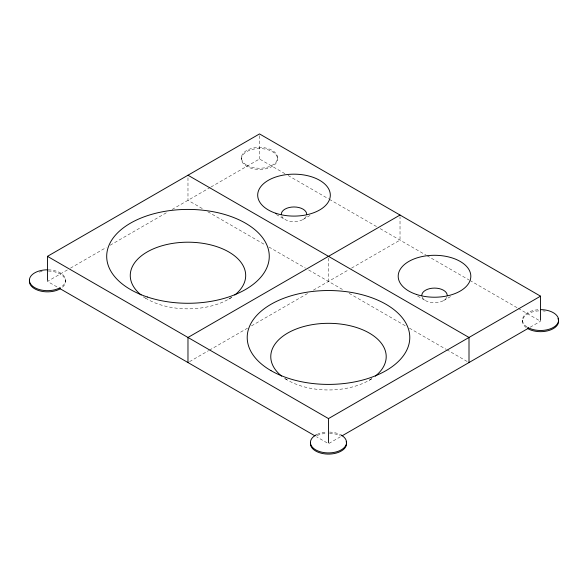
<?xml version="1.0" encoding="UTF-8"?>
<svg xmlns="http://www.w3.org/2000/svg" width="588" height="588" viewBox="0 0 588 588"><rect width="100%" height="100%" fill="white"/><g stroke="black" fill="none" stroke-linecap="round" stroke-linejoin="round"><path stroke-width="0.44" stroke-dasharray="2.94 2.21" d="M67.311 269.958L47.466 281.417L57.786 287.378M70.487 268.128L106.207 247.504M110.177 245.211L168.131 211.754M172.1 209.46L210.232 187.447M211.026 186.984L259.514 158.995L284.915 173.666M189.564 361.627L208.615 350.624M209.409 350.169L247.519 328.17M251.488 325.877L307.847 293.339M313.404 290.127L348.361 269.951M351.536 268.113L400.024 240.117L400.024 216.832M340.401 436.796L328.486 443.668L316.579 436.796M530.2 327.207L540.534 321.246M228.791 299.079L232.76 296.808M369.301 380.208L372.476 378.385M302.989 219.493L311.728 214.502M443.499 300.622L451.444 296.08M276.272 214.502L285.011 219.493M417.576 296.08L425.528 300.622M143.193 296.808L147.162 299.079M284.504 378.385L287.679 380.208M288.091 175.496L328.574 198.869M329.368 199.332L377.004 226.828M380.179 228.659L426.219 255.243M427.013 255.706L469.092 279.991M469.885 280.454L517.514 307.95M518.307 308.413L539.74 320.783M202.265 208.542L187.976 200.295L187.976 177.01M207.821 211.754L264.982 244.755M268.951 247.048L305.466 268.128M308.641 269.958L343.576 290.127M349.132 293.339L405.492 325.877M409.461 328.17L445.983 349.25M446.777 349.713L467.416 361.627M522.467 320.063L522.467 321.246M328.486 258.132L328.486 281.417M277.573 157.819L277.573 158.995A18.066 10.43 0 0 1 250.481 168.028A18.066 10.43 0 0 1 250.481 149.962A18.066 10.43 0 0 1 277.573 158.995M259.514 135.71L259.514 158.995M241.447 157.819L241.447 158.995M65.533 280.241L65.533 281.417M48.245 271.002A18.066 10.43 0 0 1 64.077 277.323A18.066 10.43 0 0 1 61.042 288.296M39.256 272.126A18.066 10.43 0 0 1 42.792 271.347M526.201 327.589A18.066 10.43 0 0 1 524.165 316.836A18.066 10.43 0 0 1 539.755 310.824M542.893 310.905A18.066 10.43 0 0 1 545.208 311.17M317.197 435.524A18.066 10.43 0 0 1 327.178 433.268M329.537 433.253A18.066 10.43 0 0 1 339.938 435.598M526.958 326.943A18.066 10.43 0 0 1 523.923 315.969A18.066 10.43 0 0 1 539.755 309.641M317.197 434.348A18.066 10.43 0 0 1 327.178 432.084M329.537 432.077A18.066 10.43 0 0 1 339.938 434.422M48.245 269.819A18.066 10.43 0 0 1 64.077 276.139A18.066 10.43 0 0 1 61.042 287.12M446.784 297.33A12.708 7.335 0 0 1 432.856 302.702A12.708 7.335 0 0 1 421.802 295.433M306.274 216.208A12.708 7.335 0 0 1 294 221.647A12.708 7.335 0 0 1 281.726 216.208M371.682 378.745A57.72 33.325 0 0 1 285.298 378.745M231.929 297.116A57.72 33.325 0 0 1 144.788 297.624M246.739 165.191A18.066 10.43 0 0 0 276.963 160.517A18.066 10.43 0 0 0 254.832 147.742A18.066 10.43 0 0 0 246.739 165.191"/><path stroke-width="0.88" d="M47.466 280.52L47.466 256.346L259.514 133.924L540.534 296.168L540.534 320.35M400.024 215.046L187.976 337.468L187.976 362.546M47.466 256.346L328.486 418.59L540.534 296.168M341.988 435.877L528.612 328.126M187.976 175.217L469.004 337.468L469.004 362.546M59.373 288.296L314.992 435.877M328.486 418.59L328.486 442.771M60.241 288.796A18.066 10.43 0 0 1 39.477 290.773A18.066 10.43 0 0 1 29.554 280.057M557.983 318.542A18.066 10.43 0 0 1 549.567 330.28A18.066 10.43 0 0 1 527.759 328.618M346.178 441.559A18.066 10.43 0 0 1 329.802 454.068A18.066 10.43 0 0 1 310.457 443.058M540.534 309.633A18.066 10.43 0 0 1 557.226 324.054A18.066 10.43 0 0 1 527.759 327.435M340.658 434.782A18.066 10.43 0 0 1 341.407 449.776A18.066 10.43 0 0 1 315.418 449.688A18.066 10.43 0 0 1 316.484 434.694M60.241 287.613A18.066 10.43 0 0 1 30.774 284.232A18.066 10.43 0 0 1 47.466 269.811M421.802 295.433A12.708 7.335 0 0 1 434.51 288.091A12.708 7.335 0 0 1 447.218 295.433M281.292 214.304A12.708 7.335 0 0 1 294 206.969A12.708 7.335 0 0 1 306.708 214.304M281.652 376.114A57.72 33.325 0 0 1 289.928 331.845A57.72 33.325 0 0 1 367.052 331.845A57.72 33.325 0 0 1 375.328 376.114M141.142 294.992A57.72 33.325 0 0 1 149.418 250.723A57.72 33.325 0 0 1 226.534 250.723A57.72 33.325 0 0 1 234.81 294.992M416.355 294.412A36.309 20.962 0 0 0 470.826 276.257A36.309 20.962 0 0 0 416.355 258.103A36.309 20.962 0 0 0 416.355 294.412M275.846 213.29A36.309 20.962 0 0 0 330.309 195.135A36.309 20.962 0 0 0 275.846 176.981A36.309 20.962 0 0 0 275.846 213.29M271.009 370.653A81.291 46.937 0 0 0 407.014 349.617A81.291 46.937 0 0 0 307.45 292.133A81.291 46.937 0 0 0 271.009 370.653M147.331 296.991A81.291 46.937 0 0 0 269.267 256.346A81.291 46.937 0 0 0 147.331 215.7A81.291 46.937 0 0 0 147.331 296.991"/></g></svg>
